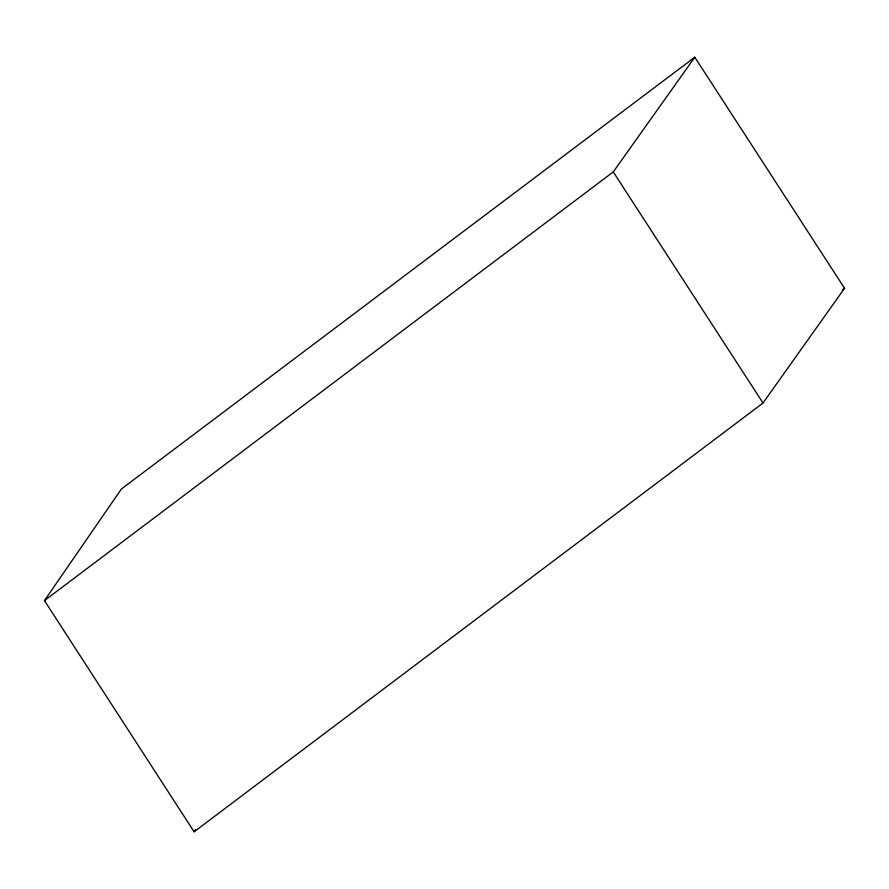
<?xml version="1.0" encoding="UTF-8"?>
<svg xmlns="http://www.w3.org/2000/svg" width="889" height="889" viewBox="0 0 889 889"><rect width="100%" height="100%" fill="white"/><g stroke="black" fill="none" stroke-linecap="round" stroke-linejoin="round"><path stroke-width="1.33" d="M44.45 600.62L121.404 489.006L694.787 57.218L844.55 288.28L763.018 403.017L194.102 831.782L44.45 600.62L613.254 171.921L694.787 57.218M194.102 831.782L195.68 829.504M842.328 289.958L844.55 288.28M613.254 171.921L763.018 403.017"/></g></svg>
